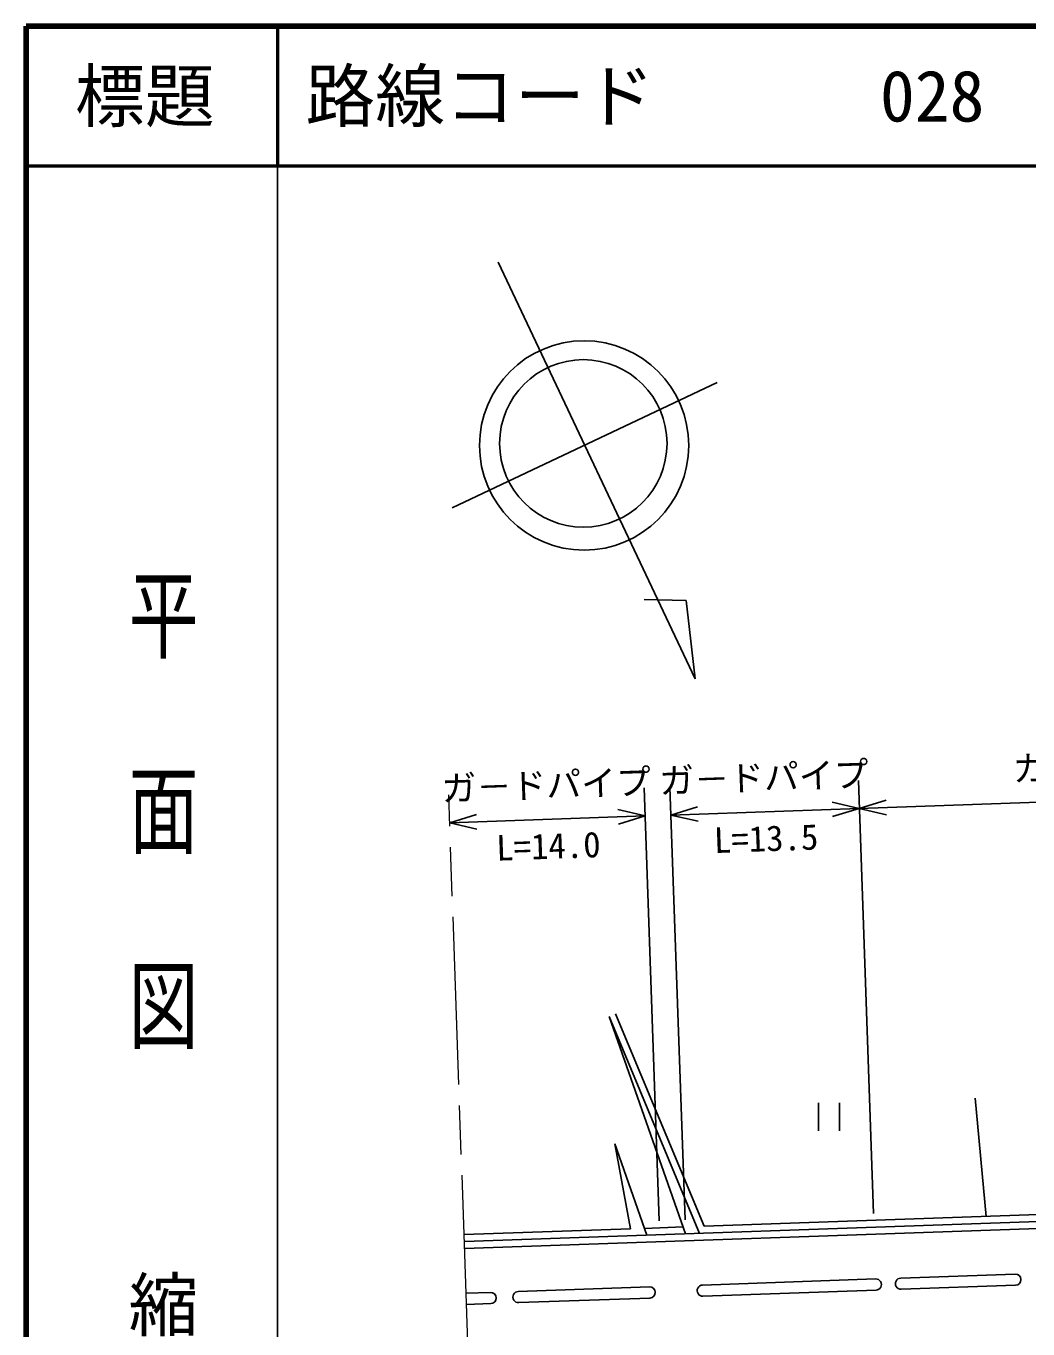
# Model space of a CAD drawing. Units: millimetres, scale not verified. Extents: x 40000 to 680000, y 20000 to 380000.
# Drawn here: x 40000 to 111740, y 286750 to 380000 of the extents above; entities that cross this region are included whole.
import ezdxf
from ezdxf.enums import TextEntityAlignment as Align

# ---------------------------------------------------------------- set-up
doc = ezdxf.new("R2010")
doc.units = ezdxf.units.MM
doc.header["$LTSCALE"] = 1000
doc.linetypes.add('CHAIN', pattern=[18.5, 12, -1.5, 3.5, -1.5])
for name, color, linetype, lineweight in [('M-BGD', 7, 'Continuous', 25), ('M-BMK', 2, 'CHAIN', 13), ('M-STR-STRC', 7, 'Continuous', 25), ('M-TTL', 2, 'Continuous', 140), ('M-TTL-BAND', 7, 'Continuous', 25), ('M-TTL-LINE', 7, 'Continuous', 50)]:
    doc.layers.add(name, color=color, linetype=linetype, lineweight=lineweight)
doc.layers.add('M-TTL-TXT', color=7, linetype='Continuous')
doc.styles.add('@ＭＳ ゴシック', font='')
doc.styles.add('ＭＳ ゴシック', font='')
doc.styles.get('@ＭＳ ゴシック').set_extended_font_data('@MS Gothic')
doc.styles.get('ＭＳ ゴシック').set_extended_font_data('MS Gothic')

msp = doc.modelspace()

# ---------------------------------------------------------------- linework, layer by layer
at = {"layer": 'M-BGD'}
for p, q in [((73800, 363093), (87923, 333268)), ((89481, 354490), (70519, 345510)), ((87257, 338891), (84260, 338960)), ((87923, 333268), (87257, 338891)), ((88222, 293586), (81753, 309114)), ((87222, 293551), (81753, 309114)), ((88550, 294098), (82214, 309306)), ((108758, 294805), (107952, 303260)), ((96748, 302939), (96748, 300939)), ((98248, 302939), (98248, 300939)), ((84450, 293455), (82148, 300005)), ((83277, 293914), (82148, 300005)), ((71386, 292998), (132093, 295120)), ((88550, 294098), (124244, 295346)), ((71369, 293498), (83277, 293914)), ((71404, 292498), (132110, 294620)), ((84277, 293949), (87049, 294046)), ((88441, 289892), (100833, 290325)), ((102632, 290388), (110827, 290674)), ((71516, 289300), (73250, 289361)), ((75249, 289431), (84643, 289759)), ((88469, 289092), (100861, 289525)), ((102660, 289588), (110855, 289875)), ((71544, 288501), (73278, 288561)), ((75277, 288631), (84671, 288960))]:
    msp.add_line(p, q, dxfattribs=at)
for centre, radius in [((79962, 349982), 7493), ((79902, 350128), 5995)]:
    msp.add_circle(centre, radius, dxfattribs=at)
for centre, start, end in [((100847, 289925), 272.00201, 92.00207), ((102646, 289988), 92.00201, 272.00211), ((110841, 290275), 272.00201, 92.00201), ((73264, 288961), 272.00205, 92.00201), ((75263, 289031), 92.00201, 272.00204), ((84657, 289359), 272.00213, 92.00201), ((88455, 289492), 92.00201, 272.00211)]:
    msp.add_arc(centre, 400, start, end, dxfattribs=at)
at = {"layer": 'M-BMK'}
msp.add_line((71640, 285752), (70268, 324978), dxfattribs=at)
at = {"layer": 'M-STR-STRC'}
for p, q in [((85343, 294486), (84260, 325467)), ((87187, 294551), (86104, 325532)), ((100679, 295022), (99596, 326004)), ((100679, 295022), (99596, 326004)), ((99666, 324005), (136843, 325304)), ((101579, 324590), (99666, 324005)), ((84330, 323469), (82381, 323918)), ((88087, 324118), (86174, 323533)), ((86174, 323533), (99666, 324005)), ((99666, 324005), (97717, 324455)), ((97753, 323420), (99666, 324005)), ((99666, 324005), (101615, 323555)), ((72251, 323564), (70338, 322980)), ((70338, 322980), (84330, 323469)), ((70338, 322980), (72287, 322530)), ((82417, 322884), (84330, 323469)), ((86174, 323533), (88123, 323083))]:
    msp.add_line(p, q, dxfattribs=at)
at = {"layer": 'M-TTL'}
for p, q in [((40000, 380000), (40000, 20000)), ((680000, 380000), (40000, 380000))]:
    msp.add_line(p, q, dxfattribs=at)
at = {"layer": 'M-TTL-BAND'}
msp.add_line((58000, 370000), (58000, 20000), dxfattribs=at)
at = {"layer": 'M-TTL-LINE'}
for p, q in [((58000, 380000), (58000, 370000)), ((40000, 370000), (680000, 370000))]:
    msp.add_line(p, q, dxfattribs=at)

# ---------------------------------------------------------------- texts
at = {"layer": 'M-STR-STRC', "style": 'ＭＳ ゴシック'}
for p in [(118220, 325654), (92885, 324768), (77299, 324224)]:
    msp.add_text('ガ－ドパイプ', height=1833, rotation=2.002, dxfattribs=at).set_placement(p, align=Align.BOTTOM_CENTER)
at = {"layer": 'M-STR-STRC', "style": '@ＭＳ ゴシック'}
for s, p in [('L=13.5', (92955, 322770)), ('L=14.0', (77369, 322225))]:
    msp.add_text(s, height=1833, rotation=2.002, dxfattribs=at).set_placement(p, align=Align.TOP_CENTER)
at = {"layer": 'M-TTL-BAND', "style": '@ＭＳ ゴシック', "width": 1.4}
msp.add_text('平  面  図', height=3666, rotation=270, dxfattribs=at).set_placement((49777, 306475), align=Align.MIDDLE_RIGHT)
at = {"layer": 'M-TTL-BAND', "style": '@ＭＳ ゴシック'}
msp.add_text('縮尺千分の一', height=3666, rotation=270, dxfattribs=at).set_placement((49777, 261030), align=Align.MIDDLE_RIGHT)
at = {"layer": 'M-TTL-TXT', "style": 'ＭＳ ゴシック'}
msp.add_text('標題', height=3666, dxfattribs=at).set_placement((48500, 375000), align=Align.MIDDLE_CENTER)
for s, p in [('路線コード', (60000, 375000)), ('028', (101142, 375000))]:
    msp.add_text(s, height=3666, dxfattribs=at).set_placement(p, align=Align.MIDDLE_LEFT)

doc.saveas('drawing.dxf')
